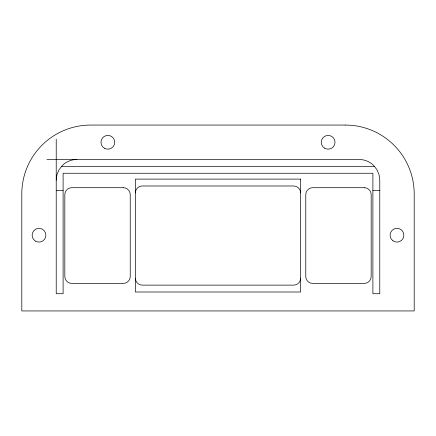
<?xml version="1.0" encoding="UTF-8"?>
<svg xmlns="http://www.w3.org/2000/svg" width="436" height="436" viewBox="0 0 436 436"><rect width="100%" height="100%" fill="white"/><g stroke="black" fill="none" stroke-linecap="round" stroke-linejoin="round"><path stroke-width="0.65" d="M56.222 180.139L56.925 174.792L58.985 169.811L62.272 165.533A20.65 20.65 0 0 1 76.872 159.483M46.93 159.483L359.128 159.483A20.65 20.65 0 0 1 373.728 165.533L377.015 169.811L379.075 174.792L379.778 180.139L379.778 293.728L372.894 293.728L372.894 173.25L63.106 173.25L63.106 293.728L56.222 293.728L56.222 139.177M61.629 166.367L374.371 166.367M56.222 190.461L63.106 190.461M372.894 190.461L379.778 190.461M135.389 278.239A6.883 6.883 0 0 0 142.272 285.122L293.728 285.122A6.883 6.883 0 0 0 300.611 278.239M300.611 192.87A6.883 6.883 0 0 0 293.728 185.987L142.272 185.987A6.883 6.883 0 0 0 135.389 192.87M345.356 125.061L90.644 125.061A68.844 68.844 0 0 0 21.8 193.906L21.8 310.939L414.2 310.939L414.2 193.906A68.844 68.844 0 0 0 345.356 125.061M300.611 179.103L135.389 179.103L135.389 292.006L300.611 292.006L300.611 179.103M123.344 187.709L71.711 187.709A6.883 6.883 0 0 0 64.828 194.592L64.828 276.517A6.883 6.883 0 0 0 71.711 283.4L123.344 283.4A6.883 6.883 0 0 0 130.228 276.517L130.228 194.592A6.883 6.883 0 0 0 123.344 187.709M364.289 187.709L312.656 187.709A6.883 6.883 0 0 0 305.772 194.592L305.772 276.517A6.883 6.883 0 0 0 312.656 283.4L364.289 283.4A6.883 6.883 0 0 0 371.172 276.517L371.172 194.592A6.883 6.883 0 0 0 364.289 187.709M392.978 240.808A6.883 6.883 0 0 0 403.84 235.887A6.883 6.883 0 0 0 394.149 228.938A6.883 6.883 0 0 0 392.978 240.808M35.567 241.173A6.883 6.883 0 0 0 45.894 235.211A6.883 6.883 0 0 0 35.567 229.249A6.883 6.883 0 0 0 35.567 241.173M324.706 148.235A6.883 6.883 0 0 0 335.033 142.272A6.883 6.883 0 0 0 324.706 136.31A6.883 6.883 0 0 0 324.706 148.235M104.411 148.235A6.883 6.883 0 0 0 114.739 142.272A6.883 6.883 0 0 0 104.411 136.31A6.883 6.883 0 0 0 104.411 148.235"/></g></svg>
